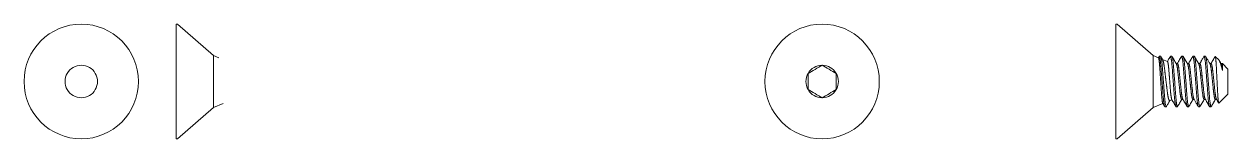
# Model space of a CAD drawing. Header units: inches. Extents: x 1.6 to 15.1, y -0.1 to 9.4.
# Drawn here: x 5.772 to 8.424, y 8.95 to 9.202 of the extents above; entities that cross this region are included whole.
import ezdxf

# ---------------------------------------------------------------- set-up
doc = ezdxf.new("R2010")
doc.units = ezdxf.units.IN
doc.header["$MEASUREMENT"] = 0
doc.linetypes.add('SLD-Solid', pattern=[0])
doc.layers.add('Delrin', color=18, linetype='Continuous')
doc.layers.add('Screws', color=6, linetype='Continuous')

msp = doc.modelspace()

# ---------------------------------------------------------------- linework, layer by layer
at = {"layer": 'Delrin', "color": 0, "linetype": 'SLD-Solid', "lineweight": 15}
for p, q in [((6.11, 9.2019), (6.107, 9.2019)), ((6.107, 9.0759), (6.107, 9.2019)), ((6.1891, 9.1332), (6.11, 9.2019)), ((6.201, 9.1282), (6.1891, 9.1332)), ((6.1891, 9.1332), (6.1891, 9.0186)), ((6.107, 8.9499), (6.107, 9.0759)), ((6.11, 8.9499), (6.1891, 9.0186)), ((6.1891, 9.0186), (6.2108, 9.0276)), ((6.107, 8.9499), (6.11, 8.9499))]:
    msp.add_line(p, q, dxfattribs=at)
msp.add_circle((5.898, 9.0759), 0.126, dxfattribs=at)
for start, end in [(90, 150), (30, 90), (150, 210), (330, 30), (210, 270), (270, 330)]:
    msp.add_arc((5.898, 9.0759), 0.0357, start, end, dxfattribs=at)
at = {"layer": 'Screws', "color": 6, "linetype": 'SLD-Solid', "lineweight": 15}
for p, q in [((8.1802, 9.2019), (8.1772, 9.2019)), ((8.1772, 9.0759), (8.1772, 9.2019)), ((8.2593, 9.1332), (8.1802, 9.2019)), ((8.2712, 9.1282), (8.2593, 9.1332)), ((8.2593, 9.1332), (8.2593, 9.0186)), ((8.2761, 9.1312), (8.273, 9.1312)), ((8.2912, 9.1199), (8.2802, 9.1245)), ((8.3008, 9.1312), (8.2977, 9.1312)), ((8.3255, 9.1312), (8.3224, 9.1312)), ((8.3502, 9.1312), (8.3471, 9.1312)), ((8.3749, 9.1312), (8.3718, 9.1312)), ((8.404, 9.1236), (8.3965, 9.1311)), ((8.3131, 9.1152), (8.3104, 9.1152)), ((8.3378, 9.1152), (8.3351, 9.1152)), ((8.3626, 9.1152), (8.3598, 9.1152)), ((8.3873, 9.1152), (8.3845, 9.1152)), ((8.412, 9.1152), (8.4092, 9.1152)), ((8.4118, 9.1153), (8.4117, 9.1152)), ((8.4243, 9.1033), (8.4122, 9.1155)), ((8.4125, 9.1148), (8.4125, 9.1002)), ((8.4243, 9.1033), (8.4243, 9.0484)), ((8.1772, 8.9499), (8.1772, 9.0759)), ((8.4043, 9.0284), (8.4243, 9.0484)), ((8.1802, 8.9499), (8.2593, 9.0186)), ((8.2593, 9.0186), (8.281, 9.0276)), ((8.2853, 9.0205), (8.2884, 9.0205)), ((8.2961, 9.0338), (8.3009, 9.0358)), ((8.31, 9.0205), (8.3131, 9.0205)), ((8.3224, 9.0366), (8.3252, 9.0366)), ((8.3348, 9.0205), (8.3378, 9.0205)), ((8.3471, 9.0366), (8.3499, 9.0366)), ((8.3595, 9.0205), (8.3626, 9.0205)), ((8.3718, 9.0366), (8.3746, 9.0366)), ((8.3842, 9.0205), (8.3873, 9.0205)), ((8.3965, 9.0366), (8.3993, 9.0366)), ((8.1772, 8.9499), (8.1802, 8.9499))]:
    msp.add_line(p, q, dxfattribs=at)
at = {"layer": 'Screws', "color": 6, "linetype": 'SLD-Solid', "lineweight": 15, "flags": 128}
for points in [[(8.2889, 9.0209), (8.2887, 9.0206), (8.2884, 9.0205), (8.2882, 9.0206), (8.288, 9.0209), (8.2877, 9.0215), (8.2875, 9.0222), (8.2872, 9.0232), (8.287, 9.0243), (8.2867, 9.0257), (8.2864, 9.0275), (8.2861, 9.0296), (8.2859, 9.0318), (8.2856, 9.0343), (8.2853, 9.0369), (8.285, 9.0395), (8.2848, 9.0421), (8.2846, 9.0449), (8.2843, 9.0477), (8.2841, 9.0506), (8.2839, 9.0537), (8.2837, 9.0569), (8.2834, 9.0605), (8.2831, 9.0643), (8.2828, 9.0681), (8.2825, 9.072), (8.2823, 9.0759), (8.282, 9.0794), (8.2817, 9.083), (8.2815, 9.0865), (8.2812, 9.0899), (8.281, 9.0932), (8.2807, 9.0965), (8.2805, 9.0996), (8.2802, 9.1029), (8.28, 9.106), (8.2798, 9.1091), (8.2795, 9.112), (8.2792, 9.1148), (8.279, 9.1172), (8.2787, 9.1195), (8.2784, 9.1216), (8.2782, 9.1235), (8.2779, 9.1252), (8.2776, 9.1267), (8.2774, 9.128), (8.2771, 9.1292), (8.2768, 9.1301), (8.2766, 9.1307), (8.2763, 9.1311), (8.2761, 9.1312), (8.2761, 9.1312)], [(8.3136, 9.0209), (8.3134, 9.0206), (8.3131, 9.0205), (8.3129, 9.0206), (8.3127, 9.0209), (8.3125, 9.0215), (8.3122, 9.0222), (8.312, 9.0232), (8.3117, 9.0243), (8.3114, 9.0257), (8.3111, 9.0275), (8.3108, 9.0296), (8.3106, 9.0318), (8.3103, 9.0343), (8.31, 9.0369), (8.3097, 9.0395), (8.3095, 9.0421), (8.3093, 9.0449), (8.3091, 9.0477), (8.3088, 9.0506), (8.3086, 9.0537), (8.3084, 9.0569), (8.3081, 9.0605), (8.3078, 9.0643), (8.3075, 9.0681), (8.3073, 9.072), (8.307, 9.0759), (8.3067, 9.0794), (8.3064, 9.083), (8.3062, 9.0865), (8.3059, 9.0899), (8.3057, 9.0932), (8.3054, 9.0965), (8.3052, 9.0996), (8.305, 9.1029), (8.3047, 9.106), (8.3045, 9.1091), (8.3042, 9.112), (8.3039, 9.1148), (8.3037, 9.1172), (8.3034, 9.1195), (8.3032, 9.1216), (8.3029, 9.1235), (8.3026, 9.1252), (8.3024, 9.1267), (8.3021, 9.128), (8.3018, 9.1292), (8.3015, 9.1301), (8.3013, 9.1307), (8.301, 9.1311), (8.3008, 9.1312), (8.3008, 9.1312)], [(8.3383, 9.0209), (8.3381, 9.0206), (8.3378, 9.0205), (8.3376, 9.0206), (8.3374, 9.0209), (8.3372, 9.0215), (8.3369, 9.0222), (8.3367, 9.0232), (8.3364, 9.0243), (8.3361, 9.0257), (8.3359, 9.0275), (8.3356, 9.0296), (8.3353, 9.0318), (8.335, 9.0343), (8.3347, 9.0369), (8.3345, 9.0395), (8.3342, 9.0421), (8.334, 9.0449), (8.3338, 9.0477), (8.3335, 9.0506), (8.3333, 9.0537), (8.3331, 9.0569), (8.3328, 9.0605), (8.3325, 9.0643), (8.3323, 9.0681), (8.332, 9.072), (8.3317, 9.0759), (8.3314, 9.0794), (8.3311, 9.083), (8.3309, 9.0865), (8.3306, 9.0899), (8.3304, 9.0932), (8.3301, 9.0965), (8.3299, 9.0996), (8.3297, 9.1029), (8.3294, 9.106), (8.3292, 9.1091), (8.3289, 9.112), (8.3286, 9.1148), (8.3284, 9.1172), (8.3281, 9.1195), (8.3279, 9.1216), (8.3276, 9.1235), (8.3273, 9.1252), (8.3271, 9.1267), (8.3268, 9.128), (8.3265, 9.1292), (8.3263, 9.1301), (8.326, 9.1307), (8.3257, 9.1311), (8.3255, 9.1312), (8.3255, 9.1312)], [(8.363, 9.0209), (8.3628, 9.0206), (8.3626, 9.0205), (8.3623, 9.0206), (8.3621, 9.0209), (8.3619, 9.0215), (8.3616, 9.0222), (8.3614, 9.0232), (8.3611, 9.0243), (8.3609, 9.0257), (8.3606, 9.0275), (8.3603, 9.0296), (8.36, 9.0318), (8.3597, 9.0343), (8.3594, 9.0369), (8.3592, 9.0395), (8.3589, 9.0421), (8.3587, 9.0449), (8.3585, 9.0477), (8.3583, 9.0506), (8.358, 9.0537), (8.3578, 9.0569), (8.3575, 9.0605), (8.3572, 9.0643), (8.357, 9.0681), (8.3567, 9.072), (8.3564, 9.0759), (8.3561, 9.0794), (8.3559, 9.083), (8.3556, 9.0865), (8.3553, 9.0899), (8.3551, 9.0932), (8.3548, 9.0965), (8.3546, 9.0996), (8.3544, 9.1029), (8.3541, 9.106), (8.3539, 9.1091), (8.3536, 9.112), (8.3533, 9.1148), (8.3531, 9.1172), (8.3528, 9.1195), (8.3526, 9.1216), (8.3523, 9.1235), (8.352, 9.1252), (8.3518, 9.1267), (8.3515, 9.128), (8.3512, 9.1292), (8.351, 9.1301), (8.3507, 9.1307), (8.3504, 9.1311), (8.3502, 9.1312), (8.3502, 9.1312)], [(8.3877, 9.0209), (8.3875, 9.0206), (8.3873, 9.0205), (8.387, 9.0206), (8.3868, 9.0209), (8.3866, 9.0215), (8.3863, 9.0222), (8.3861, 9.0232), (8.3858, 9.0243), (8.3856, 9.0257), (8.3853, 9.0275), (8.385, 9.0296), (8.3847, 9.0318), (8.3844, 9.0343), (8.3841, 9.0369), (8.3839, 9.0395), (8.3836, 9.0421), (8.3834, 9.0449), (8.3832, 9.0477), (8.383, 9.0506), (8.3827, 9.0537), (8.3825, 9.0569), (8.3822, 9.0605), (8.382, 9.0643), (8.3817, 9.0681), (8.3814, 9.072), (8.3811, 9.0759), (8.3808, 9.0794), (8.3806, 9.083), (8.3803, 9.0865), (8.38, 9.0899), (8.3798, 9.0932), (8.3796, 9.0965), (8.3793, 9.0996), (8.3791, 9.1029), (8.3788, 9.106), (8.3786, 9.1091), (8.3783, 9.112), (8.3781, 9.1148), (8.3778, 9.1172), (8.3775, 9.1195), (8.3773, 9.1216), (8.377, 9.1235), (8.3768, 9.1252), (8.3765, 9.1267), (8.3762, 9.128), (8.3759, 9.1292), (8.3757, 9.1301), (8.3754, 9.1307), (8.3752, 9.1311), (8.3749, 9.1312), (8.3749, 9.1312)]]:
    msp.add_lwpolyline(points, dxfattribs=at)
at = {"layer": 'Screws', "color": 6, "linetype": 'SLD-Solid', "lineweight": 15}
msp.add_circle((7.5303, 9.0759), 0.126, dxfattribs=at)
for start, end in [(90, 150), (30, 90), (150, 210), (330, 30), (210, 270), (270, 330)]:
    msp.add_arc((7.5303, 9.0759), 0.0357, start, end, dxfattribs=at)
for points, knots in [([(8.2726, 9.1308), (8.2721, 9.1301), (8.2716, 9.1292), (8.2711, 9.1284), (8.2711, 9.1283)], [0, 0, 0, 0, 0.899698, 1, 1, 1, 1]), ([(8.2712, 9.1282), (8.2713, 9.1282), (8.2714, 9.1281), (8.2715, 9.1278), (8.2717, 9.1274), (8.2719, 9.1268), (8.2721, 9.126), (8.2723, 9.1251), (8.2724, 9.124), (8.2726, 9.1228), (8.2728, 9.1214), (8.273, 9.1199), (8.2732, 9.1182), (8.2734, 9.1165), (8.2735, 9.1146), (8.2737, 9.1126), (8.2739, 9.1105), (8.2741, 9.1083), (8.2743, 9.106), (8.2744, 9.1037), (8.2746, 9.1012), (8.2747, 9.0987), (8.2749, 9.096), (8.2751, 9.0934), (8.2753, 9.0907), (8.2754, 9.088), (8.2756, 9.0852), (8.2758, 9.0824), (8.276, 9.0795), (8.2762, 9.0767), (8.2764, 9.0739), (8.2765, 9.0711), (8.2767, 9.0684), (8.2769, 9.0656), (8.2771, 9.0629), (8.2773, 9.0602), (8.2774, 9.0577), (8.2776, 9.0552), (8.2778, 9.0528), (8.2779, 9.0504), (8.2781, 9.0481), (8.2783, 9.0459), (8.2784, 9.0438), (8.2786, 9.0418), (8.2788, 9.0399), (8.279, 9.0382), (8.2792, 9.0365), (8.2794, 9.035), (8.2795, 9.0336), (8.2797, 9.0324), (8.2799, 9.0313), (8.2801, 9.0303), (8.2803, 9.0295), (8.2805, 9.0288), (8.2806, 9.0283), (8.2808, 9.028), (8.2808, 9.028), (8.2808, 9.0279)], [0, 0, 0, 0, 0.015703, 0.035175, 0.054663, 0.074135, 0.093065, 0.11201, 0.130941, 0.150421, 0.169917, 0.189397, 0.208054, 0.226724, 0.24538, 0.264561, 0.283758, 0.30294, 0.321371, 0.339816, 0.358247, 0.377197, 0.396162, 0.415112, 0.433543, 0.451988, 0.470419, 0.489385, 0.508367, 0.527333, 0.545554, 0.563788, 0.582009, 0.600746, 0.619499, 0.638236, 0.656164, 0.674105, 0.692033, 0.710461, 0.728902, 0.747329, 0.76526, 0.783204, 0.801135, 0.819587, 0.838054, 0.856507, 0.874293, 0.892094, 0.90988, 0.928175, 0.946484, 0.964779, 0.982203, 0.999639, 1, 1, 1, 1]), ([(8.2853, 9.0205), (8.2853, 9.0205), (8.2851, 9.0206), (8.2849, 9.0209), (8.2847, 9.0214), (8.2844, 9.0222), (8.2842, 9.0231), (8.2839, 9.0243), (8.2836, 9.0258), (8.2833, 9.0275), (8.2831, 9.0295), (8.2828, 9.0318), (8.2825, 9.0342), (8.2822, 9.0368), (8.2819, 9.0394), (8.2817, 9.0421), (8.2815, 9.0449), (8.2813, 9.0477), (8.281, 9.0506), (8.2808, 9.0537), (8.2806, 9.057), (8.2803, 9.0605), (8.28, 9.0643), (8.2797, 9.0681), (8.2795, 9.072), (8.2792, 9.0758), (8.2789, 9.0794), (8.2786, 9.083), (8.2784, 9.0865), (8.2781, 9.0899), (8.2779, 9.0932), (8.2776, 9.0965), (8.2774, 9.0997), (8.2772, 9.1029), (8.2769, 9.1061), (8.2767, 9.1091), (8.2764, 9.1121), (8.2761, 9.1148), (8.2759, 9.1173), (8.2756, 9.1195), (8.2754, 9.1216), (8.2751, 9.1235), (8.2748, 9.1253), (8.2746, 9.1268), (8.2743, 9.1281), (8.274, 9.1292), (8.2737, 9.1301), (8.2735, 9.1308), (8.2732, 9.1311), (8.273, 9.1313), (8.2728, 9.1312), (8.2726, 9.1309), (8.2726, 9.1308)], [0, 0, 0, 0, 0.018548, 0.037366, 0.056425, 0.075691, 0.095128, 0.1147, 0.134367, 0.156061, 0.177767, 0.19943, 0.220995, 0.242411, 0.261708, 0.280804, 0.299664, 0.318259, 0.336767, 0.355543, 0.374564, 0.39573, 0.417108, 0.438646, 0.460292, 0.481994, 0.501724, 0.521414, 0.541022, 0.560508, 0.579835, 0.598967, 0.617869, 0.638358, 0.658718, 0.679394, 0.700362, 0.721577, 0.741039, 0.76063, 0.780308, 0.800035, 0.819769, 0.839468, 0.859092, 0.880544, 0.901806, 0.92283, 0.943571, 0.963988, 0.982536, 1, 1, 1, 1]), ([(8.2805, 9.1239), (8.2804, 9.1242), (8.279, 9.1265), (8.2777, 9.1288), (8.2765, 9.1308)], [0, 0, 0, 0, 0.134536, 1, 1, 1, 1]), ([(8.2973, 9.1308), (8.2957, 9.1281), (8.2936, 9.1245), (8.2915, 9.1209), (8.291, 9.12)], [0, 0, 0, 0, 0.747384, 1, 1, 1, 1]), ([(8.31, 9.0205), (8.31, 9.0205), (8.3098, 9.0206), (8.3096, 9.0209), (8.3094, 9.0214), (8.3091, 9.0222), (8.3089, 9.0231), (8.3086, 9.0243), (8.3083, 9.0258), (8.3081, 9.0275), (8.3078, 9.0295), (8.3075, 9.0318), (8.3072, 9.0342), (8.3069, 9.0368), (8.3067, 9.0394), (8.3064, 9.0421), (8.3062, 9.0449), (8.306, 9.0477), (8.3057, 9.0506), (8.3055, 9.0537), (8.3053, 9.057), (8.305, 9.0605), (8.3047, 9.0643), (8.3045, 9.0681), (8.3042, 9.072), (8.3039, 9.0758), (8.3036, 9.0794), (8.3033, 9.083), (8.3031, 9.0865), (8.3028, 9.0899), (8.3026, 9.0932), (8.3023, 9.0965), (8.3021, 9.0997), (8.3019, 9.1029), (8.3016, 9.1061), (8.3014, 9.1091), (8.3011, 9.1121), (8.3008, 9.1148), (8.3006, 9.1173), (8.3003, 9.1195), (8.3001, 9.1216), (8.2998, 9.1235), (8.2995, 9.1253), (8.2993, 9.1268), (8.299, 9.1281), (8.2987, 9.1292), (8.2985, 9.1301), (8.2982, 9.1308), (8.2979, 9.1311), (8.2977, 9.1313), (8.2975, 9.1312), (8.2973, 9.1309), (8.2973, 9.1308)], [0, 0, 0, 0, 0.018546, 0.037363, 0.05642, 0.075684, 0.09512, 0.11469, 0.134355, 0.156048, 0.177752, 0.199412, 0.220976, 0.24239, 0.261685, 0.280779, 0.299638, 0.318232, 0.336738, 0.355512, 0.374531, 0.395696, 0.417072, 0.438608, 0.460253, 0.481952, 0.501681, 0.521369, 0.540975, 0.56046, 0.579785, 0.598915, 0.617815, 0.638303, 0.658661, 0.679335, 0.700301, 0.721514, 0.740975, 0.760564, 0.780241, 0.799966, 0.819698, 0.839395, 0.859018, 0.880468, 0.901728, 0.92275, 0.943489, 0.963905, 0.982451, 1, 1, 1, 1]), ([(8.3107, 9.1146), (8.3104, 9.1151), (8.3099, 9.1159), (8.3093, 9.117), (8.3087, 9.118), (8.3082, 9.1189), (8.3078, 9.1195), (8.3075, 9.12), (8.3073, 9.1204), (8.3071, 9.1207), (8.3068, 9.1212), (8.3065, 9.1218), (8.306, 9.1227), (8.3054, 9.1236), (8.3048, 9.1248), (8.304, 9.1261), (8.3032, 9.1275), (8.3022, 9.1291), (8.3016, 9.1303), (8.3012, 9.1308)], [0, 0, 0, 0, 0.081719, 0.153083, 0.214077, 0.264686, 0.304899, 0.334265, 0.35371, 0.373843, 0.401522, 0.442141, 0.492514, 0.552646, 0.622546, 0.70222, 0.79168, 0.890935, 1, 1, 1, 1]), ([(8.322, 9.1308), (8.3202, 9.1278), (8.3172, 9.1226), (8.3141, 9.1174), (8.3128, 9.1152)], [0, 0, 0, 0, 0.581827, 1, 1, 1, 1]), ([(8.3348, 9.0205), (8.3347, 9.0205), (8.3345, 9.0206), (8.3343, 9.0209), (8.3341, 9.0214), (8.3338, 9.0222), (8.3336, 9.0231), (8.3333, 9.0243), (8.333, 9.0258), (8.3328, 9.0275), (8.3325, 9.0295), (8.3322, 9.0318), (8.3319, 9.0342), (8.3316, 9.0368), (8.3314, 9.0394), (8.3311, 9.0421), (8.3309, 9.0449), (8.3307, 9.0477), (8.3305, 9.0506), (8.3302, 9.0537), (8.33, 9.057), (8.3297, 9.0605), (8.3294, 9.0643), (8.3292, 9.0681), (8.3289, 9.072), (8.3286, 9.0758), (8.3283, 9.0794), (8.3281, 9.083), (8.3278, 9.0865), (8.3275, 9.0899), (8.3273, 9.0932), (8.327, 9.0965), (8.3268, 9.0997), (8.3266, 9.1029), (8.3263, 9.1061), (8.3261, 9.1091), (8.3258, 9.1121), (8.3256, 9.1148), (8.3253, 9.1173), (8.325, 9.1195), (8.3248, 9.1216), (8.3245, 9.1235), (8.3242, 9.1253), (8.324, 9.1268), (8.3237, 9.1281), (8.3234, 9.1292), (8.3232, 9.1301), (8.3229, 9.1308), (8.3226, 9.1311), (8.3224, 9.1313), (8.3222, 9.1312), (8.322, 9.1309), (8.322, 9.1308)], [0, 0, 0, 0, 0.018545, 0.037361, 0.056417, 0.07568, 0.095114, 0.114683, 0.134347, 0.156038, 0.177741, 0.1994, 0.220963, 0.242375, 0.261669, 0.280762, 0.29962, 0.318212, 0.336718, 0.35549, 0.374508, 0.395672, 0.417046, 0.438581, 0.460225, 0.481923, 0.50165, 0.521337, 0.540942, 0.560426, 0.57975, 0.598879, 0.617778, 0.638264, 0.658621, 0.679294, 0.700258, 0.72147, 0.74093, 0.760518, 0.780193, 0.799917, 0.819648, 0.839344, 0.858965, 0.880414, 0.901673, 0.922694, 0.943432, 0.963846, 0.982391, 1, 1, 1, 1]), ([(8.3354, 9.1146), (8.3352, 9.1149), (8.3348, 9.1156), (8.3343, 9.1165), (8.3338, 9.1173), (8.3333, 9.1181), (8.3328, 9.119), (8.3322, 9.1202), (8.3314, 9.1215), (8.3305, 9.123), (8.3295, 9.1247), (8.3284, 9.1265), (8.3272, 9.1286), (8.3264, 9.1301), (8.3259, 9.1308)], [0, 0, 0, 0, 0.060687, 0.115863, 0.165519, 0.212166, 0.268852, 0.337454, 0.417983, 0.51045, 0.614868, 0.731254, 0.859625, 1, 1, 1, 1]), ([(8.3467, 9.1308), (8.3464, 9.1304), (8.346, 9.1297), (8.3454, 9.1286), (8.3449, 9.1277), (8.3444, 9.127), (8.3441, 9.1264), (8.3438, 9.1259), (8.3436, 9.1256), (8.3434, 9.1252), (8.3432, 9.1248), (8.3429, 9.1243), (8.3425, 9.1237), (8.3421, 9.123), (8.3415, 9.122), (8.3409, 9.1209), (8.3401, 9.1195), (8.3392, 9.1181), (8.3384, 9.1166), (8.3378, 9.1156), (8.3375, 9.1152)], [0, 0, 0, 0, 0.077513, 0.144881, 0.202109, 0.249205, 0.286173, 0.313016, 0.33799, 0.36069, 0.383187, 0.410711, 0.449491, 0.49953, 0.560818, 0.633342, 0.717088, 0.812038, 0.918175, 1, 1, 1, 1]), ([(8.3595, 9.0205), (8.3594, 9.0205), (8.3593, 9.0206), (8.359, 9.0209), (8.3588, 9.0214), (8.3585, 9.0222), (8.3583, 9.0231), (8.358, 9.0243), (8.3578, 9.0258), (8.3575, 9.0275), (8.3572, 9.0295), (8.3569, 9.0318), (8.3566, 9.0342), (8.3563, 9.0368), (8.3561, 9.0394), (8.3558, 9.0421), (8.3556, 9.0449), (8.3554, 9.0477), (8.3552, 9.0506), (8.3549, 9.0537), (8.3547, 9.057), (8.3544, 9.0605), (8.3542, 9.0643), (8.3539, 9.0681), (8.3536, 9.072), (8.3533, 9.0758), (8.353, 9.0794), (8.3528, 9.083), (8.3525, 9.0865), (8.3522, 9.0899), (8.352, 9.0932), (8.3518, 9.0965), (8.3515, 9.0997), (8.3513, 9.1029), (8.351, 9.1061), (8.3508, 9.1091), (8.3505, 9.1121), (8.3503, 9.1148), (8.35, 9.1173), (8.3497, 9.1195), (8.3495, 9.1216), (8.3492, 9.1235), (8.349, 9.1253), (8.3487, 9.1268), (8.3484, 9.1281), (8.3481, 9.1292), (8.3479, 9.1301), (8.3476, 9.1308), (8.3474, 9.1311), (8.3471, 9.1313), (8.3469, 9.1312), (8.3468, 9.1309), (8.3467, 9.1308)], [0, 0, 0, 0, 0.018545, 0.03736, 0.056416, 0.075678, 0.095113, 0.114681, 0.134344, 0.156035, 0.177738, 0.199397, 0.220959, 0.242371, 0.261665, 0.280757, 0.299615, 0.318206, 0.336712, 0.355484, 0.374502, 0.395665, 0.417039, 0.438573, 0.460216, 0.481914, 0.501641, 0.521328, 0.540932, 0.560415, 0.579739, 0.598868, 0.617767, 0.638252, 0.658609, 0.679281, 0.700245, 0.721457, 0.740917, 0.760504, 0.780179, 0.799903, 0.819633, 0.839329, 0.85895, 0.880398, 0.901656, 0.922677, 0.943415, 0.963829, 0.982373, 1, 1, 1, 1]), ([(8.3601, 9.1146), (8.3585, 9.1173), (8.3554, 9.1227), (8.3522, 9.1281), (8.3506, 9.1308)], [0, 0, 0, 0, 0.490715, 1, 1, 1, 1]), ([(8.3714, 9.1308), (8.3702, 9.1288), (8.3687, 9.1262), (8.3669, 9.1232), (8.366, 9.1216), (8.3645, 9.119), (8.3632, 9.1168), (8.3623, 9.1152)], [0, 0, 0, 0, 0.387305, 0.50699, 0.577461, 0.691608, 1, 1, 1, 1]), ([(8.3842, 9.0205), (8.3841, 9.0205), (8.384, 9.0206), (8.3837, 9.0209), (8.3835, 9.0214), (8.3832, 9.0222), (8.383, 9.0231), (8.3827, 9.0243), (8.3825, 9.0258), (8.3822, 9.0275), (8.3819, 9.0295), (8.3816, 9.0318), (8.3813, 9.0342), (8.381, 9.0368), (8.3808, 9.0394), (8.3805, 9.0421), (8.3803, 9.0449), (8.3801, 9.0477), (8.3799, 9.0506), (8.3797, 9.0537), (8.3794, 9.057), (8.3791, 9.0605), (8.3789, 9.0643), (8.3786, 9.0681), (8.3783, 9.072), (8.378, 9.0758), (8.3777, 9.0794), (8.3775, 9.083), (8.3772, 9.0865), (8.377, 9.0899), (8.3767, 9.0932), (8.3765, 9.0965), (8.3762, 9.0997), (8.376, 9.1029), (8.3758, 9.1061), (8.3755, 9.1091), (8.3752, 9.1121), (8.375, 9.1148), (8.3747, 9.1173), (8.3745, 9.1195), (8.3742, 9.1216), (8.3739, 9.1235), (8.3737, 9.1253), (8.3734, 9.1268), (8.3731, 9.1281), (8.3729, 9.1292), (8.3726, 9.1301), (8.3723, 9.1308), (8.3721, 9.1311), (8.3718, 9.1313), (8.3716, 9.1312), (8.3715, 9.1309), (8.3714, 9.1308)], [0, 0, 0, 0, 0.018546, 0.037362, 0.056419, 0.075682, 0.095118, 0.114687, 0.134352, 0.156044, 0.177747, 0.199408, 0.220971, 0.242384, 0.261679, 0.280773, 0.299631, 0.318224, 0.336731, 0.355504, 0.374523, 0.395687, 0.417062, 0.438598, 0.460242, 0.481941, 0.50167, 0.521357, 0.540963, 0.560447, 0.579772, 0.598901, 0.617801, 0.638288, 0.658646, 0.67932, 0.700285, 0.721498, 0.740958, 0.760547, 0.780223, 0.799948, 0.819679, 0.839376, 0.858998, 0.880447, 0.901707, 0.922729, 0.943468, 0.963883, 0.982429, 1, 1, 1, 1]), ([(8.3848, 9.1146), (8.3844, 9.1153), (8.3835, 9.1168), (8.3821, 9.1192), (8.3806, 9.1218), (8.379, 9.1246), (8.3772, 9.1276), (8.376, 9.1298), (8.3753, 9.1308)], [0, 0, 0, 0, 0.132104, 0.278007, 0.437729, 0.611287, 0.798704, 1, 1, 1, 1]), ([(8.3961, 9.1308), (8.3956, 9.1301), (8.3948, 9.1286), (8.3936, 9.1265), (8.3925, 9.1246), (8.3915, 9.1229), (8.3907, 9.1215), (8.39, 9.1204), (8.3895, 9.1196), (8.3892, 9.119), (8.3889, 9.1184), (8.3886, 9.1179), (8.3882, 9.1173), (8.3878, 9.1165), (8.3873, 9.1158), (8.3871, 9.1153), (8.387, 9.1152)], [0, 0, 0, 0, 0.149284, 0.283787, 0.403535, 0.508549, 0.598849, 0.67445, 0.721514, 0.760323, 0.790881, 0.821643, 0.861502, 0.910453, 0.968484, 1, 1, 1, 1]), ([(8.3964, 9.1312), (8.3963, 9.1311), (8.3962, 9.1311), (8.3961, 9.1309), (8.3961, 9.1308)], [0, 0, 0, 0, 0.788627, 1, 1, 1, 1]), ([(8.3964, 9.1312), (8.3965, 9.1312), (8.3965, 9.1311), (8.3967, 9.1308), (8.3968, 9.1304), (8.3969, 9.1298), (8.3971, 9.1289), (8.3972, 9.128), (8.3974, 9.1269), (8.3975, 9.1256), (8.3977, 9.1242), (8.3978, 9.1226), (8.398, 9.1208), (8.3981, 9.1188), (8.3983, 9.1163), (8.3985, 9.1138), (8.3986, 9.1114), (8.3987, 9.1093), (8.3989, 9.107), (8.399, 9.1046), (8.3991, 9.102), (8.3992, 9.0993), (8.3994, 9.0966), (8.3995, 9.0937), (8.3997, 9.0909), (8.3998, 9.088), (8.3999, 9.0851), (8.4001, 9.0822), (8.4002, 9.0793), (8.4004, 9.0763), (8.4005, 9.0734), (8.4007, 9.0705), (8.4008, 9.0677), (8.401, 9.0649), (8.4011, 9.0621), (8.4013, 9.0594), (8.4014, 9.0567), (8.4015, 9.0542), (8.4017, 9.0517), (8.4018, 9.0493), (8.4019, 9.0469), (8.4021, 9.0447), (8.4022, 9.0426), (8.4024, 9.0407), (8.4025, 9.0389), (8.4026, 9.0372), (8.4028, 9.0357), (8.4029, 9.0342), (8.4031, 9.033), (8.4032, 9.0319), (8.4034, 9.0309), (8.4035, 9.0301), (8.4037, 9.0295), (8.4038, 9.029), (8.404, 9.0286), (8.4041, 9.0284), (8.4042, 9.0283), (8.4043, 9.0284), (8.4043, 9.0284)], [0, 0, 0, 0, 0.01846, 0.036933, 0.055392, 0.074391, 0.093406, 0.112405, 0.130805, 0.149219, 0.167619, 0.186558, 0.205513, 0.224453, 0.248741, 0.27303, 0.289585, 0.30615, 0.322704, 0.340607, 0.358522, 0.376424, 0.394855, 0.413303, 0.431735, 0.449448, 0.467175, 0.484887, 0.503132, 0.521392, 0.539637, 0.55707, 0.574516, 0.591949, 0.609888, 0.627842, 0.645782, 0.663216, 0.680663, 0.698096, 0.716067, 0.734055, 0.752027, 0.76892, 0.785826, 0.802719, 0.820124, 0.837545, 0.85495, 0.871499, 0.888061, 0.90461, 0.92164, 0.938683, 0.955713, 0.972263, 0.988825, 1, 1, 1, 1]), ([(7.5303, 9.1115), (7.5255, 9.1088), (7.5203, 9.1057), (7.5095, 9.0995), (7.5042, 9.0965), (7.4994, 9.0937)], [0, 0, 0, 0, 0.5, 0.5, 1, 1, 1, 1]), ([(7.5612, 9.0937), (7.5564, 9.0965), (7.5512, 9.0995), (7.5403, 9.1058), (7.5351, 9.1088), (7.5303, 9.1115)], [0, 0, 0, 0, 0.5, 0.5, 1, 1, 1, 1]), ([(8.2961, 9.0339), (8.296, 9.0338), (8.2958, 9.0338), (8.2955, 9.0339), (8.2951, 9.0343), (8.2947, 9.035), (8.2943, 9.0359), (8.2939, 9.0368), (8.2936, 9.0378), (8.2933, 9.0389), (8.293, 9.0401), (8.2927, 9.0414), (8.2924, 9.0429), (8.2921, 9.0444), (8.2918, 9.0461), (8.2915, 9.0478), (8.2913, 9.0497), (8.291, 9.0516), (8.2907, 9.054), (8.2903, 9.0568), (8.29, 9.0597), (8.2896, 9.0623), (8.2894, 9.0647), (8.2891, 9.0671), (8.2888, 9.0695), (8.2885, 9.072), (8.2882, 9.0745), (8.2879, 9.0771), (8.2875, 9.0797), (8.2872, 9.0823), (8.2869, 9.0848), (8.2867, 9.0873), (8.2864, 9.0898), (8.2861, 9.0923), (8.2858, 9.0947), (8.2855, 9.0971), (8.2853, 9.0994), (8.285, 9.1016), (8.2847, 9.1037), (8.2845, 9.1058), (8.2842, 9.1079), (8.2839, 9.1098), (8.2836, 9.1117), (8.2833, 9.1134), (8.283, 9.1151), (8.2827, 9.1166), (8.2824, 9.1181), (8.2821, 9.1194), (8.2818, 9.1205), (8.2815, 9.1216), (8.2812, 9.1224), (8.2809, 9.1232), (8.2807, 9.1237), (8.2806, 9.1239), (8.2805, 9.1239)], [0, 0, 0, 0, 0.014274, 0.039575, 0.064876, 0.090844, 0.116812, 0.134484, 0.152169, 0.16984, 0.188023, 0.206221, 0.224404, 0.242098, 0.259805, 0.277498, 0.295709, 0.313934, 0.332144, 0.358603, 0.385064, 0.403163, 0.421275, 0.439375, 0.45793, 0.476499, 0.495053, 0.514145, 0.533252, 0.552343, 0.570933, 0.589536, 0.608125, 0.627256, 0.646403, 0.665534, 0.684082, 0.702644, 0.721193, 0.740236, 0.759293, 0.778337, 0.797655, 0.816987, 0.836305, 0.856174, 0.876058, 0.895927, 0.915412, 0.934911, 0.954395, 0.974447, 0.994515, 1, 1, 1, 1]), ([(8.2912, 9.1199), (8.2912, 9.1199), (8.2913, 9.1199), (8.2914, 9.1198), (8.2915, 9.1195), (8.2917, 9.1191), (8.2919, 9.1185), (8.2921, 9.1178), (8.2923, 9.117), (8.2924, 9.116), (8.2926, 9.1149), (8.2928, 9.1137), (8.293, 9.1124), (8.2932, 9.1107), (8.2935, 9.1087), (8.2937, 9.1064), (8.2939, 9.1043), (8.2941, 9.1024), (8.2943, 9.1002), (8.2945, 9.0975), (8.2947, 9.0947), (8.2949, 9.0921), (8.2951, 9.0898), (8.2953, 9.0872), (8.2955, 9.0841), (8.2958, 9.081), (8.296, 9.0782), (8.2962, 9.0758), (8.2964, 9.0731), (8.2966, 9.07), (8.2969, 9.0666), (8.2972, 9.0633), (8.2974, 9.06), (8.2977, 9.057), (8.2979, 9.054), (8.2982, 9.0512), (8.2984, 9.0486), (8.2987, 9.0462), (8.299, 9.0441), (8.2993, 9.0421), (8.2995, 9.0404), (8.2998, 9.039), (8.3001, 9.0378), (8.3004, 9.0369), (8.3006, 9.0364), (8.3006, 9.0363), (8.3007, 9.0363)], [0, 0, 0, 0, 0.003661, 0.022889, 0.042103, 0.061872, 0.081656, 0.101424, 0.12063, 0.13985, 0.159056, 0.178819, 0.198598, 0.21836, 0.246478, 0.274595, 0.293855, 0.31313, 0.33239, 0.36031, 0.388228, 0.40737, 0.426527, 0.445669, 0.473579, 0.501489, 0.520634, 0.539795, 0.55894, 0.586271, 0.613602, 0.641693, 0.669784, 0.696796, 0.723808, 0.751581, 0.779355, 0.806363, 0.833372, 0.861166, 0.888959, 0.915507, 0.942055, 0.969347, 0.996639, 1, 1, 1, 1]), ([(8.3224, 9.0366), (8.3223, 9.0366), (8.3221, 9.0366), (8.3219, 9.0369), (8.3216, 9.0374), (8.3213, 9.0382), (8.321, 9.0391), (8.3207, 9.0402), (8.3204, 9.0415), (8.3201, 9.043), (8.3198, 9.0446), (8.3195, 9.0463), (8.3193, 9.0482), (8.319, 9.0503), (8.3187, 9.0525), (8.3184, 9.0548), (8.3182, 9.0573), (8.3179, 9.0598), (8.3176, 9.0623), (8.3174, 9.065), (8.3171, 9.0676), (8.3168, 9.0703), (8.3165, 9.0731), (8.3162, 9.0759), (8.3159, 9.0788), (8.3156, 9.0817), (8.3153, 9.0846), (8.315, 9.0874), (8.3147, 9.0901), (8.3144, 9.0929), (8.3142, 9.0956), (8.3139, 9.0984), (8.3135, 9.1011), (8.3132, 9.1035), (8.3129, 9.1056), (8.3126, 9.1074), (8.3123, 9.1091), (8.312, 9.1106), (8.3117, 9.1118), (8.3114, 9.1129), (8.3111, 9.1138), (8.3109, 9.1143), (8.3107, 9.1145), (8.3107, 9.1146)], [0, 0, 0, 0, 0.02374, 0.047879, 0.072364, 0.097134, 0.122126, 0.147271, 0.171056, 0.194855, 0.218606, 0.242248, 0.265725, 0.290381, 0.314725, 0.338699, 0.362335, 0.386252, 0.410546, 0.433748, 0.457182, 0.480794, 0.504527, 0.528321, 0.553554, 0.578715, 0.603733, 0.628539, 0.653068, 0.677261, 0.705264, 0.733301, 0.761878, 0.790903, 0.815808, 0.840896, 0.866097, 0.891339, 0.916551, 0.941659, 0.965176, 0.988482, 1, 1, 1, 1]), ([(8.3249, 9.0372), (8.3248, 9.0373), (8.3246, 9.0375), (8.3244, 9.0382), (8.3241, 9.0391), (8.3238, 9.0402), (8.3235, 9.0415), (8.3232, 9.043), (8.3229, 9.0446), (8.3226, 9.0463), (8.3223, 9.0482), (8.3221, 9.0503), (8.3218, 9.0525), (8.3215, 9.0548), (8.3213, 9.0573), (8.321, 9.0598), (8.3207, 9.0623), (8.3205, 9.065), (8.3202, 9.0676), (8.3199, 9.0703), (8.3196, 9.0731), (8.3193, 9.0759), (8.319, 9.0788), (8.3187, 9.0817), (8.3184, 9.0846), (8.3181, 9.0874), (8.3178, 9.0901), (8.3175, 9.0929), (8.3172, 9.0956), (8.3169, 9.0984), (8.3166, 9.1011), (8.3163, 9.1035), (8.316, 9.1056), (8.3157, 9.1074), (8.3154, 9.1091), (8.3151, 9.1106), (8.3148, 9.1118), (8.3145, 9.1129), (8.3142, 9.1138), (8.3139, 9.1144), (8.3136, 9.1148), (8.3134, 9.1151), (8.3132, 9.1152), (8.3131, 9.1152)], [0, 0, 0, 0, 0.015745, 0.040515, 0.065507, 0.090651, 0.114437, 0.138235, 0.161985, 0.185628, 0.209105, 0.23376, 0.258104, 0.282078, 0.305713, 0.32963, 0.353924, 0.377125, 0.400559, 0.424172, 0.447904, 0.471697, 0.49693, 0.522091, 0.547109, 0.571915, 0.596444, 0.620636, 0.648639, 0.676676, 0.705253, 0.734277, 0.759182, 0.78427, 0.809471, 0.834713, 0.859923, 0.885032, 0.908548, 0.931855, 0.954898, 0.977628, 1, 1, 1, 1]), ([(8.3471, 9.0366), (8.347, 9.0366), (8.3469, 9.0366), (8.3466, 9.0369), (8.3463, 9.0374), (8.346, 9.0382), (8.3457, 9.0391), (8.3454, 9.0402), (8.3451, 9.0415), (8.3448, 9.043), (8.3445, 9.0446), (8.3443, 9.0463), (8.344, 9.0482), (8.3437, 9.0503), (8.3434, 9.0525), (8.3431, 9.0548), (8.3429, 9.0573), (8.3426, 9.0598), (8.3424, 9.0623), (8.3421, 9.065), (8.3418, 9.0676), (8.3415, 9.0703), (8.3412, 9.0731), (8.3409, 9.0759), (8.3406, 9.0788), (8.3403, 9.0817), (8.34, 9.0846), (8.3397, 9.0874), (8.3394, 9.0901), (8.3392, 9.0929), (8.3389, 9.0956), (8.3386, 9.0984), (8.3382, 9.1011), (8.3379, 9.1035), (8.3376, 9.1056), (8.3373, 9.1074), (8.337, 9.1091), (8.3367, 9.1106), (8.3364, 9.1118), (8.3361, 9.1129), (8.3358, 9.1138), (8.3356, 9.1143), (8.3354, 9.1145), (8.3354, 9.1146)], [0, 0, 0, 0, 0.023739, 0.047879, 0.072363, 0.097134, 0.122125, 0.14727, 0.171055, 0.194854, 0.218604, 0.242247, 0.265723, 0.290379, 0.314723, 0.338697, 0.362332, 0.386249, 0.410543, 0.433744, 0.457179, 0.480791, 0.504524, 0.528317, 0.55355, 0.578711, 0.603729, 0.628535, 0.653064, 0.677256, 0.705259, 0.733296, 0.761873, 0.790898, 0.815803, 0.84089, 0.866091, 0.891333, 0.916544, 0.941652, 0.965169, 0.988476, 1, 1, 1, 1]), ([(8.3496, 9.0372), (8.3495, 9.0373), (8.3494, 9.0375), (8.3491, 9.0382), (8.3488, 9.0391), (8.3485, 9.0402), (8.3482, 9.0415), (8.3479, 9.043), (8.3476, 9.0446), (8.3473, 9.0463), (8.3471, 9.0482), (8.3468, 9.0503), (8.3465, 9.0525), (8.3462, 9.0548), (8.346, 9.0573), (8.3457, 9.0598), (8.3454, 9.0623), (8.3452, 9.065), (8.3449, 9.0676), (8.3446, 9.0703), (8.3443, 9.0731), (8.344, 9.0759), (8.3437, 9.0788), (8.3434, 9.0817), (8.3431, 9.0846), (8.3428, 9.0874), (8.3425, 9.0901), (8.3422, 9.0929), (8.342, 9.0956), (8.3417, 9.0984), (8.3413, 9.1011), (8.341, 9.1035), (8.3407, 9.1056), (8.3404, 9.1074), (8.3401, 9.1091), (8.3398, 9.1106), (8.3395, 9.1118), (8.3392, 9.1129), (8.3389, 9.1138), (8.3386, 9.1144), (8.3383, 9.1148), (8.3381, 9.1151), (8.3379, 9.1152), (8.3378, 9.1152)], [0, 0, 0, 0, 0.015746, 0.040517, 0.065508, 0.090653, 0.114438, 0.138236, 0.161986, 0.185629, 0.209106, 0.233761, 0.258105, 0.282079, 0.305714, 0.329631, 0.353925, 0.377126, 0.40056, 0.424172, 0.447905, 0.471698, 0.496931, 0.522092, 0.54711, 0.571915, 0.596444, 0.620636, 0.648639, 0.676676, 0.705253, 0.734278, 0.759183, 0.78427, 0.809471, 0.834713, 0.859924, 0.885032, 0.908548, 0.931855, 0.954898, 0.977628, 1, 1, 1, 1]), ([(8.3718, 9.0366), (8.3717, 9.0366), (8.3716, 9.0366), (8.3713, 9.0369), (8.371, 9.0374), (8.3707, 9.0382), (8.3704, 9.0391), (8.3701, 9.0402), (8.3698, 9.0415), (8.3695, 9.043), (8.3692, 9.0446), (8.369, 9.0463), (8.3687, 9.0482), (8.3684, 9.0503), (8.3681, 9.0525), (8.3678, 9.0548), (8.3676, 9.0573), (8.3673, 9.0598), (8.3671, 9.0623), (8.3668, 9.065), (8.3665, 9.0676), (8.3662, 9.0703), (8.3659, 9.0731), (8.3656, 9.0759), (8.3653, 9.0788), (8.365, 9.0817), (8.3647, 9.0846), (8.3644, 9.0874), (8.3642, 9.0901), (8.3639, 9.0929), (8.3636, 9.0956), (8.3633, 9.0984), (8.363, 9.1011), (8.3626, 9.1035), (8.3623, 9.1056), (8.362, 9.1074), (8.3617, 9.1091), (8.3614, 9.1106), (8.3611, 9.1118), (8.3608, 9.1129), (8.3605, 9.1138), (8.3603, 9.1143), (8.3601, 9.1145), (8.3601, 9.1146)], [0, 0, 0, 0, 0.023739, 0.047879, 0.072363, 0.097133, 0.122125, 0.14727, 0.171055, 0.194853, 0.218604, 0.242246, 0.265723, 0.290378, 0.314722, 0.338696, 0.362331, 0.386248, 0.410543, 0.433744, 0.457178, 0.48079, 0.504523, 0.528316, 0.553549, 0.57871, 0.603728, 0.628534, 0.653063, 0.677255, 0.705257, 0.733295, 0.761872, 0.790896, 0.815801, 0.840889, 0.86609, 0.891332, 0.916543, 0.941651, 0.965167, 0.988474, 1, 1, 1, 1]), ([(8.3743, 9.0372), (8.3742, 9.0373), (8.3741, 9.0375), (8.3738, 9.0382), (8.3735, 9.0391), (8.3732, 9.0402), (8.3729, 9.0415), (8.3726, 9.043), (8.3723, 9.0446), (8.372, 9.0463), (8.3718, 9.0482), (8.3715, 9.0503), (8.3712, 9.0525), (8.3709, 9.0548), (8.3707, 9.0573), (8.3704, 9.0598), (8.3702, 9.0623), (8.3699, 9.065), (8.3696, 9.0676), (8.3693, 9.0703), (8.369, 9.0731), (8.3687, 9.0759), (8.3684, 9.0788), (8.3681, 9.0817), (8.3678, 9.0846), (8.3675, 9.0874), (8.3672, 9.0901), (8.367, 9.0929), (8.3667, 9.0956), (8.3664, 9.0984), (8.366, 9.1011), (8.3657, 9.1035), (8.3654, 9.1056), (8.3651, 9.1074), (8.3648, 9.1091), (8.3645, 9.1106), (8.3642, 9.1118), (8.3639, 9.1129), (8.3636, 9.1138), (8.3633, 9.1144), (8.3631, 9.1148), (8.3628, 9.1151), (8.3626, 9.1152), (8.3626, 9.1152)], [0, 0, 0, 0, 0.015781, 0.040551, 0.065541, 0.090685, 0.114469, 0.138267, 0.162016, 0.185658, 0.209134, 0.233788, 0.258131, 0.282104, 0.305739, 0.329655, 0.353948, 0.377148, 0.400582, 0.424193, 0.447925, 0.471717, 0.496949, 0.522109, 0.547126, 0.571931, 0.596459, 0.62065, 0.648652, 0.676688, 0.705264, 0.734287, 0.759191, 0.784278, 0.809478, 0.834719, 0.859929, 0.885036, 0.908552, 0.931857, 0.954899, 0.977629, 1, 1, 1, 1]), ([(8.3965, 9.0366), (8.3964, 9.0366), (8.3963, 9.0366), (8.396, 9.0369), (8.3957, 9.0374), (8.3954, 9.0382), (8.3951, 9.0391), (8.3948, 9.0402), (8.3945, 9.0415), (8.3942, 9.043), (8.394, 9.0446), (8.3937, 9.0463), (8.3934, 9.0482), (8.3931, 9.0503), (8.3928, 9.0525), (8.3926, 9.0548), (8.3923, 9.0573), (8.392, 9.0598), (8.3918, 9.0623), (8.3915, 9.065), (8.3912, 9.0676), (8.3909, 9.0703), (8.3906, 9.0731), (8.3904, 9.0759), (8.39, 9.0788), (8.3897, 9.0817), (8.3894, 9.0846), (8.3891, 9.0874), (8.3889, 9.0901), (8.3886, 9.0929), (8.3883, 9.0956), (8.388, 9.0984), (8.3877, 9.1011), (8.3873, 9.1035), (8.387, 9.1056), (8.3867, 9.1074), (8.3864, 9.1091), (8.3861, 9.1106), (8.3858, 9.1118), (8.3855, 9.1129), (8.3852, 9.1138), (8.385, 9.1143), (8.3849, 9.1145), (8.3848, 9.1146)], [0, 0, 0, 0, 0.023739, 0.047878, 0.072362, 0.097132, 0.122123, 0.147267, 0.171052, 0.19485, 0.2186, 0.242242, 0.265719, 0.290374, 0.314717, 0.338691, 0.362326, 0.386242, 0.410536, 0.433737, 0.45717, 0.480782, 0.504515, 0.528307, 0.55354, 0.5787, 0.603718, 0.628523, 0.653052, 0.677244, 0.705246, 0.733283, 0.761859, 0.790883, 0.815788, 0.840875, 0.866075, 0.891317, 0.916528, 0.941635, 0.965152, 0.988458, 1, 1, 1, 1]), ([(8.399, 9.0372), (8.3989, 9.0373), (8.3988, 9.0375), (8.3985, 9.0382), (8.3982, 9.0391), (8.3979, 9.0402), (8.3976, 9.0415), (8.3973, 9.043), (8.397, 9.0446), (8.3968, 9.0463), (8.3965, 9.0482), (8.3962, 9.0503), (8.3959, 9.0525), (8.3956, 9.0548), (8.3954, 9.0573), (8.3951, 9.0598), (8.3949, 9.0623), (8.3946, 9.065), (8.3943, 9.0676), (8.394, 9.0703), (8.3937, 9.0731), (8.3934, 9.0759), (8.3931, 9.0788), (8.3928, 9.0817), (8.3925, 9.0846), (8.3922, 9.0874), (8.392, 9.0901), (8.3917, 9.0929), (8.3914, 9.0956), (8.3911, 9.0984), (8.3907, 9.1011), (8.3904, 9.1035), (8.3901, 9.1056), (8.3898, 9.1074), (8.3895, 9.1091), (8.3892, 9.1106), (8.3889, 9.1118), (8.3886, 9.1129), (8.3883, 9.1138), (8.388, 9.1144), (8.3878, 9.1148), (8.3875, 9.1151), (8.3873, 9.1152), (8.3873, 9.1152)], [0, 0, 0, 0, 0.015802, 0.040571, 0.065561, 0.090704, 0.114488, 0.138285, 0.162034, 0.185675, 0.20915, 0.233804, 0.258147, 0.282119, 0.305753, 0.329669, 0.353962, 0.377161, 0.400594, 0.424205, 0.447936, 0.471728, 0.49696, 0.522119, 0.547135, 0.57194, 0.596467, 0.620658, 0.648659, 0.676695, 0.70527, 0.734293, 0.759196, 0.784282, 0.809482, 0.834722, 0.859932, 0.885038, 0.908554, 0.931859, 0.9549, 0.977629, 1, 1, 1, 1]), ([(8.4125, 9.1002), (8.4123, 9.1009), (8.4119, 9.1024), (8.4114, 9.1044), (8.4109, 9.1064), (8.4103, 9.1083), (8.4098, 9.1102), (8.4092, 9.112), (8.4087, 9.1136), (8.4082, 9.1152), (8.4076, 9.1166), (8.4071, 9.1179), (8.4066, 9.1192), (8.4061, 9.1203), (8.4056, 9.1212), (8.4052, 9.1221), (8.4047, 9.1228), (8.4043, 9.1233), (8.4041, 9.1235), (8.404, 9.1236)], [0, 0, 0, 0, 0.05919, 0.118426, 0.177615, 0.238525, 0.299483, 0.360393, 0.419584, 0.478822, 0.538013, 0.598922, 0.659881, 0.72079, 0.780018, 0.839292, 0.898521, 0.959398, 1, 1, 1, 1]), ([(8.4095, 9.1146), (8.4092, 9.1152), (8.4085, 9.1164), (8.4075, 9.118), (8.4067, 9.1195), (8.4059, 9.1208), (8.4054, 9.1216), (8.4052, 9.1219)], [0, 0, 0, 0, 0.250778, 0.476374, 0.676728, 0.851786, 1, 1, 1, 1]), ([(8.4125, 9.1002), (8.4124, 9.1008), (8.4123, 9.1019), (8.412, 9.1037), (8.4117, 9.1056), (8.4114, 9.1074), (8.4111, 9.1091), (8.4108, 9.1106), (8.4105, 9.1118), (8.4102, 9.1129), (8.4099, 9.1138), (8.4097, 9.1143), (8.4096, 9.1145), (8.4095, 9.1146)], [0, 0, 0, 0, 0.0763306, 0.1533785, 0.2542016, 0.3557644, 0.457785, 0.559973, 0.6620353, 0.7636811, 0.8588845, 0.9532369, 1, 1, 1, 1]), ([(8.4118, 9.1153), (8.4118, 9.1154), (8.4119, 9.1156), (8.4121, 9.1156), (8.4122, 9.1155), (8.4123, 9.1152), (8.4124, 9.115), (8.4125, 9.1148)], [0, 0, 0, 0, 0.158672, 0.433971, 0.622603, 0.811385, 1, 1, 1, 1]), ([(7.4994, 9.058), (7.4994, 9.0636), (7.4994, 9.0696), (7.4994, 9.0822), (7.4994, 9.0882), (7.4994, 9.0937)], [0, 0, 0, 0, 0.5, 0.5, 1, 1, 1, 1]), ([(7.5612, 9.058), (7.5612, 9.0636), (7.5612, 9.0696), (7.5612, 9.0822), (7.5612, 9.0882), (7.5612, 9.0937)], [0, 0, 0, 0, 0.5, 0.5, 1, 1, 1, 1]), ([(7.5303, 9.0402), (7.5255, 9.043), (7.5203, 9.046), (7.5095, 9.0523), (7.5042, 9.0553), (7.4994, 9.058)], [0, 0, 0, 0, 0.5, 0.5, 1, 1, 1, 1]), ([(7.5303, 9.0402), (7.5351, 9.043), (7.5404, 9.046), (7.5512, 9.0522), (7.5564, 9.0553), (7.5612, 9.058)], [0, 0, 0, 0, 0.5, 0.5, 1, 1, 1, 1]), ([(8.2808, 9.0279), (8.2809, 9.0278), (8.281, 9.0276), (8.2812, 9.0273), (8.2813, 9.027), (8.2815, 9.0268), (8.2817, 9.0264), (8.2821, 9.0257), (8.2826, 9.0248), (8.2833, 9.0237), (8.284, 9.0224), (8.2846, 9.0214), (8.2849, 9.0209)], [0, 0, 0, 0, 0.0583557, 0.1014799, 0.1337274, 0.1578495, 0.2159496, 0.3069293, 0.4308038, 0.5875894, 0.777312, 1, 1, 1, 1]), ([(8.2889, 9.0209), (8.2901, 9.023), (8.2919, 9.0261), (8.2939, 9.0296), (8.2949, 9.0313), (8.2956, 9.0325), (8.2961, 9.0334), (8.2965, 9.034)], [0, 0, 0, 0, 0.470221, 0.730889, 0.784305, 0.864939, 1, 1, 1, 1]), ([(8.3007, 9.0363), (8.3014, 9.0349), (8.3024, 9.0332), (8.3036, 9.0313), (8.3046, 9.0296), (8.3066, 9.0261), (8.3084, 9.023), (8.3096, 9.0209)], [0, 0, 0, 0, 0.263668, 0.332314, 0.377789, 0.599699, 1, 1, 1, 1]), ([(8.3136, 9.0209), (8.314, 9.0217), (8.3149, 9.0232), (8.3162, 9.0254), (8.3173, 9.0273), (8.3182, 9.0289), (8.319, 9.0303), (8.3197, 9.0314), (8.3201, 9.0322), (8.3205, 9.0328), (8.3208, 9.0333), (8.321, 9.0337), (8.3212, 9.034), (8.3213, 9.0342), (8.3214, 9.0344), (8.3217, 9.0348), (8.322, 9.0354), (8.3224, 9.036), (8.3226, 9.0364), (8.3227, 9.0366)], [0, 0, 0, 0, 0.152934, 0.289847, 0.410763, 0.515704, 0.604688, 0.67773, 0.722061, 0.75787, 0.789978, 0.819729, 0.83372, 0.847123, 0.860591, 0.880237, 0.918372, 0.970141, 1, 1, 1, 1]), ([(8.3249, 9.0371), (8.3251, 9.0368), (8.3254, 9.0361), (8.3259, 9.0353), (8.3263, 9.0346), (8.3267, 9.0341), (8.327, 9.0335), (8.3274, 9.0328), (8.328, 9.0318), (8.3287, 9.0306), (8.3296, 9.0291), (8.3306, 9.0274), (8.3317, 9.0254), (8.333, 9.0232), (8.3339, 9.0217), (8.3343, 9.0209)], [0, 0, 0, 0, 0.064623, 0.117543, 0.158744, 0.187012, 0.222724, 0.266056, 0.317016, 0.396834, 0.490234, 0.597231, 0.717843, 0.852091, 1, 1, 1, 1]), ([(8.3383, 9.0209), (8.3387, 9.0217), (8.3396, 9.0231), (8.3408, 9.0252), (8.3419, 9.0271), (8.3429, 9.0289), (8.3438, 9.0304), (8.3446, 9.0317), (8.3452, 9.0329), (8.3458, 9.0338), (8.3463, 9.0347), (8.3468, 9.0355), (8.3471, 9.0361), (8.3474, 9.0365), (8.3474, 9.0366)], [0, 0, 0, 0, 0.146313, 0.28034, 0.402102, 0.511617, 0.608901, 0.693967, 0.766828, 0.827496, 0.877836, 0.928459, 0.981043, 1, 1, 1, 1]), ([(8.3496, 9.0371), (8.3502, 9.0361), (8.3513, 9.0342), (8.353, 9.0313), (8.3548, 9.0281), (8.3568, 9.0247), (8.3583, 9.0221), (8.359, 9.0209)], [0, 0, 0, 0, 0.18359, 0.360458, 0.530567, 0.772981, 1, 1, 1, 1]), ([(8.363, 9.0209), (8.3638, 9.0223), (8.3654, 9.0251), (8.3678, 9.0292), (8.3701, 9.033), (8.3715, 9.0355), (8.3721, 9.0366)], [0, 0, 0, 0, 0.271563, 0.534627, 0.789267, 1, 1, 1, 1]), ([(8.3743, 9.0371), (8.3757, 9.0348), (8.3788, 9.0294), (8.382, 9.0239), (8.3837, 9.0209)], [0, 0, 0, 0, 0.4380282, 1, 1, 1, 1]), ([(8.3877, 9.0209), (8.3879, 9.0212), (8.3883, 9.0219), (8.3888, 9.0227), (8.3892, 9.0236), (8.3897, 9.0244), (8.3903, 9.0253), (8.3909, 9.0264), (8.3917, 9.0277), (8.3925, 9.0292), (8.3935, 9.0309), (8.3946, 9.0328), (8.3958, 9.0347), (8.3965, 9.036), (8.3968, 9.0366)], [0, 0, 0, 0, 0.0621519, 0.1187951, 0.1699326, 0.2180239, 0.2765746, 0.3476321, 0.4311815, 0.5272039, 0.6356767, 0.7565757, 0.8898748, 1, 1, 1, 1]), ([(8.399, 9.0371), (8.3994, 9.0364), (8.4003, 9.0349), (8.4015, 9.0328), (8.4026, 9.0309), (8.4034, 9.0295), (8.4039, 9.0288), (8.404, 9.0286)], [0, 0, 0, 0, 0.271181, 0.515603, 0.73318, 0.923839, 1, 1, 1, 1])]:
    msp.add_open_spline(points, degree=3, knots=knots, dxfattribs=at)
msp.add_open_spline([(8.4125, 9.1148), (8.4123, 9.1151), (8.4121, 9.1152), (8.412, 9.1152)], degree=3, dxfattribs=at)

doc.saveas('drawing.dxf')
